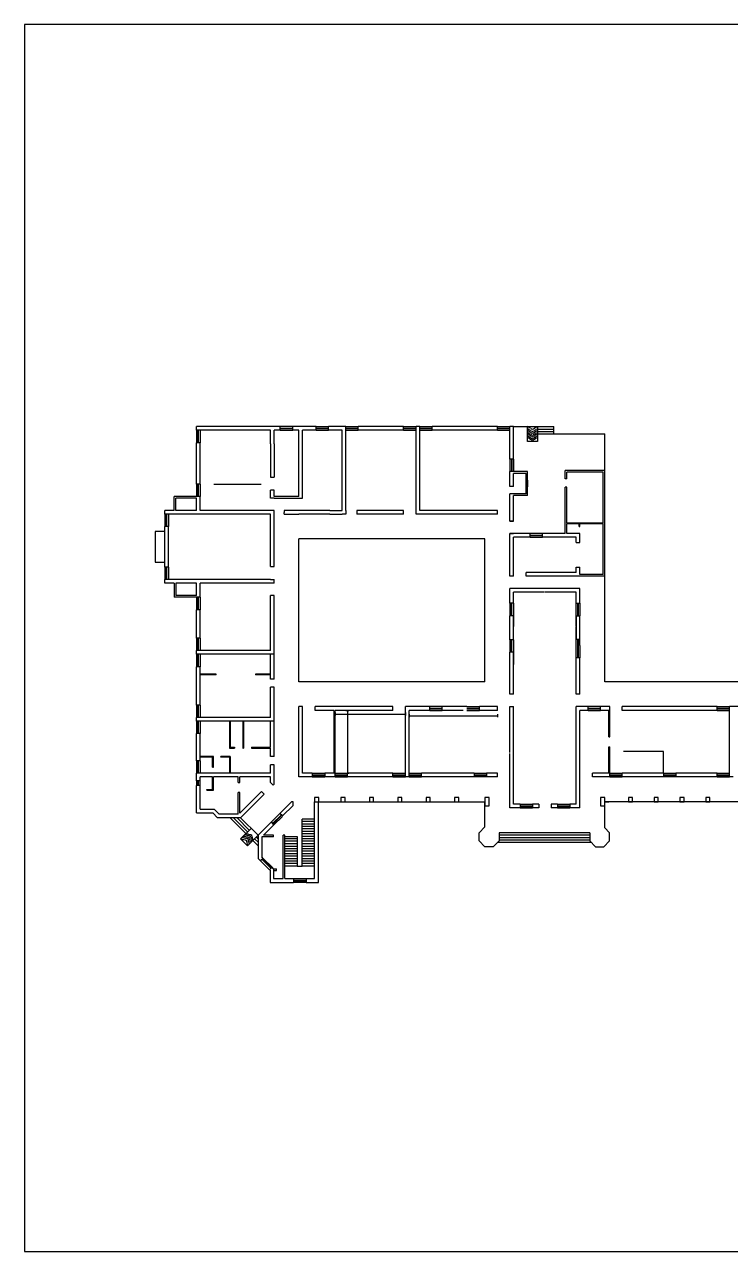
# Model space of a CAD drawing. Header units: millimetres. Extents: x 14 to 406, y 10 to 287.
# Drawn here: x 14.1 to 173.6, y 9.9 to 286.8 of the extents above; entities that cross this region are included whole.
import ezdxf

# ---------------------------------------------------------------- set-up
doc = ezdxf.new("R2010")
doc.units = ezdxf.units.MM
doc.layers.get('0').update_dxf_attribs({"linetype": 'CONTINUOUS'})

msp = doc.modelspace()

# ---------------------------------------------------------------- linework, layer by layer
at = {"color": 0}
for p, q in [((405.751, 286.822), (14.082, 286.822)), ((14.082, 286.822), (14.082, 9.878)), ((71.868, 196.06), (52.903, 196.06)), ((52.903, 195.255), (52.903, 196.06)), ((69.624, 195.255), (52.903, 195.255)), ((52.903, 195.255), (52.903, 192.419)), ((53.199, 195.255), (53.199, 192.419)), ((53.283, 195.255), (53.283, 192.419)), ((53.749, 195.255), (53.749, 192.419)), ((69.624, 192.207), (69.624, 195.255)), ((71.868, 195.255), (70.472, 195.255)), ((70.472, 192.207), (70.472, 195.255)), ((71.868, 195.255), (71.868, 196.06)), ((74.662, 196.06), (71.868, 196.06)), ((71.868, 195.721), (74.662, 195.721)), ((71.868, 195.636), (74.662, 195.636)), ((71.868, 195.255), (74.662, 195.255)), ((79.954, 196.06), (74.662, 196.06)), ((74.662, 195.255), (74.662, 196.06)), ((76.06, 195.255), (74.662, 195.255)), ((76.06, 180.312), (76.06, 195.255)), ((79.954, 195.255), (76.906, 195.255)), ((76.906, 179.93), (76.906, 195.255)), ((79.954, 195.255), (79.954, 196.06)), ((79.954, 196.06), (82.747, 196.06)), ((79.954, 195.721), (82.747, 195.721)), ((79.954, 195.636), (82.747, 195.636)), ((79.954, 195.255), (82.747, 195.255)), ((86.684, 196.06), (82.747, 196.06)), ((82.747, 195.255), (82.747, 196.06)), ((85.838, 195.255), (82.747, 195.255)), ((85.838, 177.137), (85.838, 195.255)), ((86.684, 177.137), (86.684, 196.06)), ((86.684, 196.06), (89.479, 196.06)), ((86.684, 195.721), (89.479, 195.721)), ((86.684, 195.636), (89.479, 195.636)), ((86.684, 195.255), (89.479, 195.255)), ((99.723, 196.06), (89.479, 196.06)), ((89.479, 195.255), (89.479, 196.06)), ((99.723, 195.255), (89.479, 195.255)), ((99.723, 195.255), (99.723, 196.06)), ((99.723, 196.06), (102.518, 196.06)), ((99.723, 195.721), (102.518, 195.721)), ((99.723, 195.636), (102.518, 195.636)), ((99.723, 195.255), (102.518, 195.255)), ((103.364, 196.06), (102.518, 196.06)), ((102.518, 176.29), (102.518, 196.06)), ((103.364, 177.137), (103.364, 196.06)), ((103.364, 196.06), (106.159, 196.06)), ((103.364, 195.721), (106.159, 195.721)), ((103.364, 195.636), (106.159, 195.636)), ((103.364, 195.255), (106.159, 195.255)), ((120.933, 196.06), (106.159, 196.06)), ((106.159, 195.255), (106.159, 196.06)), ((120.933, 195.255), (106.159, 195.255)), ((120.933, 195.255), (120.933, 196.06)), ((120.933, 196.06), (123.726, 196.06)), ((120.933, 195.721), (123.726, 195.721)), ((120.933, 195.636), (123.726, 195.636)), ((120.933, 195.255), (123.726, 195.255)), ((124.531, 196.06), (123.726, 196.06)), ((123.726, 188.693), (123.726, 196.06)), ((124.531, 188.693), (124.531, 196.06)), ((124.531, 196.06), (133.675, 196.06)), ((127.706, 196.06), (129.949, 196.06)), ((127.706, 192.716), (127.706, 196.06)), ((127.918, 195.975), (127.706, 196.06)), ((127.918, 195.466), (127.706, 195.594)), ((127.918, 195.043), (127.706, 195.17)), ((127.918, 194.62), (127.706, 194.747)), ((127.918, 194.281), (127.706, 194.408)), ((127.918, 193.858), (127.706, 193.944)), ((128.129, 195.805), (127.959, 195.932)), ((128.129, 195.298), (127.959, 195.425)), ((128.129, 194.917), (127.959, 195.043)), ((128.129, 194.493), (127.959, 194.62)), ((128.129, 194.112), (127.959, 194.24)), ((128.384, 195.679), (128.171, 195.805)), ((128.384, 195.17), (128.171, 195.298)), ((128.384, 194.747), (128.171, 194.874)), ((128.384, 194.324), (128.171, 194.451)), ((128.384, 193.985), (128.171, 194.112)), ((128.595, 195.509), (128.425, 195.636)), ((128.595, 195.002), (128.425, 195.129)), ((128.595, 194.62), (128.425, 194.747)), ((128.595, 194.197), (128.425, 194.324)), ((128.595, 193.815), (128.425, 193.944)), ((128.848, 195.382), (128.68, 195.509)), ((128.848, 194.874), (128.68, 195.002)), ((128.848, 194.493), (128.68, 194.578)), ((128.848, 194.028), (128.68, 194.154)), ((129.018, 195.509), (128.848, 195.382)), ((129.018, 195.002), (128.848, 194.874)), ((129.018, 194.578), (128.848, 194.493)), ((129.018, 194.154), (128.848, 194.028)), ((129.272, 195.636), (129.06, 195.509)), ((129.272, 195.129), (129.06, 195.002)), ((129.272, 194.747), (129.06, 194.62)), ((129.272, 194.324), (129.06, 194.197)), ((129.272, 193.944), (129.06, 193.815)), ((129.483, 195.805), (129.314, 195.679)), ((129.483, 195.298), (129.314, 195.17)), ((129.483, 194.874), (129.314, 194.747)), ((129.483, 194.451), (129.314, 194.324)), ((129.483, 194.112), (129.314, 193.985)), ((129.738, 195.932), (129.526, 195.805)), ((129.738, 195.425), (129.526, 195.298)), ((129.738, 195.043), (129.526, 194.917)), ((129.738, 194.62), (129.526, 194.493)), ((129.738, 194.24), (129.526, 194.112)), ((129.949, 196.06), (129.78, 195.975)), ((129.949, 195.594), (129.78, 195.466)), ((129.949, 195.17), (129.78, 195.043)), ((129.949, 194.747), (129.78, 194.62)), ((129.949, 194.408), (129.78, 194.281)), ((129.949, 193.944), (129.78, 193.858)), ((129.949, 196.06), (129.949, 192.716)), ((129.949, 195.509), (133.675, 195.509)), ((129.949, 194.959), (133.675, 194.959)), ((129.949, 194.408), (133.675, 194.408)), ((133.675, 194.408), (133.675, 196.06)), ((133.675, 194.408), (145.147, 194.408)), ((145.147, 138.444), (145.147, 194.408)), ((53.749, 192.419), (52.903, 192.419)), ((52.903, 183.105), (52.903, 192.419)), ((53.749, 183.105), (53.749, 192.419)), ((69.624, 192.207), (69.624, 184.629)), ((70.472, 192.207), (70.472, 184.629)), ((127.918, 193.478), (127.706, 193.605)), ((129.949, 192.716), (127.706, 192.716)), ((128.129, 193.689), (127.959, 193.815)), ((128.129, 193.35), (127.959, 193.478)), ((128.384, 193.562), (128.171, 193.689)), ((128.384, 193.182), (128.171, 193.308)), ((128.595, 193.392), (128.425, 193.519)), ((128.595, 193.053), (128.425, 193.182)), ((128.848, 193.689), (128.68, 193.815)), ((128.848, 193.266), (128.68, 193.392)), ((128.848, 192.927), (128.68, 193.012)), ((129.018, 193.815), (128.848, 193.689)), ((129.018, 193.392), (128.848, 193.266)), ((129.018, 193.012), (128.848, 192.927)), ((129.272, 193.519), (129.06, 193.392)), ((129.272, 193.182), (129.06, 193.053)), ((129.483, 193.689), (129.314, 193.562)), ((129.483, 193.308), (129.314, 193.182)), ((129.738, 193.815), (129.526, 193.689)), ((129.738, 193.478), (129.526, 193.35)), ((129.949, 193.605), (129.78, 193.478)), ((124.531, 188.693), (123.726, 188.693)), ((123.726, 188.693), (123.726, 185.9)), ((124.108, 188.693), (124.108, 185.9)), ((124.192, 188.693), (124.192, 185.9)), ((124.531, 188.693), (124.531, 185.9)), ((127.706, 185.9), (123.726, 185.9)), ((123.726, 182.555), (123.726, 185.9)), ((127.706, 183.953), (127.706, 185.9)), ((145.147, 186.196), (136.215, 186.196)), ((136.215, 184.29), (136.215, 186.196)), ((144.766, 185.815), (136.595, 185.815)), ((136.595, 184.29), (136.595, 185.815)), ((144.766, 174.342), (144.766, 185.815)), ((53.749, 183.105), (52.903, 183.105)), ((52.903, 183.105), (52.903, 180.312)), ((53.199, 183.105), (53.199, 180.312)), ((53.283, 183.105), (53.283, 180.312)), ((53.749, 183.105), (53.749, 180.312)), ((56.84, 183.064), (67.507, 183.064)), ((69.624, 184.629), (70.472, 184.629)), ((127.367, 185.518), (124.531, 185.518)), ((124.531, 182.555), (124.531, 185.518)), ((127.367, 183.953), (127.367, 185.518)), ((127.367, 182.47), (127.367, 183.953)), ((127.367, 183.953), (127.706, 183.953)), ((127.493, 182.47), (127.493, 183.953)), ((127.579, 182.47), (127.579, 183.953)), ((127.706, 183.953), (127.706, 182.47)), ((136.595, 184.29), (136.215, 184.29)), ((47.865, 177.137), (47.865, 180.312)), ((53.749, 180.312), (47.865, 180.312)), ((53.749, 177.137), (53.749, 180.312)), ((69.624, 179.93), (69.624, 181.708)), ((70.472, 181.708), (69.624, 181.708)), ((70.472, 180.312), (70.472, 181.708)), ((76.06, 180.312), (70.472, 180.312)), ((124.531, 182.555), (123.726, 182.555)), ((127.367, 180.862), (123.726, 180.862)), ((123.726, 174.724), (123.726, 180.862)), ((127.706, 180.482), (124.531, 180.482)), ((124.531, 174.724), (124.531, 180.482)), ((127.367, 180.862), (127.367, 182.47)), ((127.367, 182.47), (127.706, 182.47)), ((127.706, 180.482), (127.706, 182.47)), ((136.215, 171.929), (136.215, 182.429)), ((136.595, 182.429), (136.215, 182.429)), ((136.595, 174.342), (136.595, 182.429)), ((48.247, 177.137), (48.247, 179.93)), ((52.903, 179.93), (48.247, 179.93)), ((52.903, 177.137), (52.903, 179.93)), ((70.472, 179.93), (69.624, 179.93)), ((70.472, 179.93), (76.06, 179.93)), ((76.06, 179.93), (76.906, 179.93)), ((45.748, 176.29), (45.748, 177.137)), ((47.865, 177.137), (45.748, 177.137)), ((69.624, 176.29), (45.748, 176.29)), ((45.748, 176.29), (45.748, 173.496)), ((46.002, 176.29), (46.002, 173.496)), ((46.13, 176.29), (46.13, 173.496)), ((46.594, 176.29), (46.594, 173.496)), ((52.903, 177.137), (48.247, 177.137)), ((70.472, 177.137), (53.749, 177.137)), ((69.624, 164.521), (69.624, 176.29)), ((70.472, 164.521), (70.472, 177.137)), ((76.06, 177.137), (72.715, 177.137)), ((72.715, 177.137), (72.715, 176.671)), ((72.715, 176.29), (72.715, 176.671)), ((72.715, 176.29), (76.06, 176.29)), ((77.032, 177.137), (76.06, 177.137)), ((83.043, 176.29), (76.06, 176.29)), ((83.043, 177.137), (76.906, 177.137)), ((83.043, 177.137), (85.838, 177.137)), ((83.043, 176.29), (85.838, 176.29)), ((86.684, 176.29), (85.838, 176.29)), ((86.684, 177.137), (86.684, 176.29)), ((99.723, 177.137), (89.183, 177.137)), ((89.183, 177.137), (89.183, 176.29)), ((99.723, 176.29), (89.183, 176.29)), ((99.723, 176.29), (99.723, 177.137)), ((120.933, 176.29), (102.518, 176.29)), ((120.933, 177.137), (103.364, 177.137)), ((120.933, 176.29), (120.933, 177.137)), ((124.531, 174.724), (123.726, 174.724)), ((123.726, 174.724), (124.531, 174.724)), ((45.748, 172.395), (43.589, 172.395)), ((43.589, 172.395), (43.589, 165.495)), ((45.748, 164.352), (45.748, 173.496)), ((46.594, 173.496), (45.748, 173.496)), ((46.594, 164.352), (46.594, 173.496)), ((128.298, 171.929), (123.726, 171.929)), ((123.726, 162.32), (123.726, 171.929)), ((123.726, 171.929), (124.531, 171.929)), ((128.298, 171.083), (128.298, 171.929)), ((131.093, 171.929), (128.298, 171.929)), ((136.215, 171.929), (131.093, 171.929)), ((131.093, 171.083), (131.093, 171.929)), ((136.595, 174.342), (144.766, 174.342)), ((136.595, 171.929), (136.595, 174.173)), ((136.595, 174.173), (144.766, 174.173)), ((139.56, 171.929), (136.595, 171.929)), ((139.39, 173.539), (139.39, 174.173)), ((139.39, 173.539), (139.56, 173.539)), ((139.56, 173.539), (139.56, 174.173)), ((139.56, 169.898), (139.56, 171.929)), ((144.766, 162.701), (144.766, 174.173)), ((118.097, 170.702), (76.06, 170.702)), ((76.06, 138.444), (76.06, 170.702)), ((118.097, 138.444), (118.097, 170.702)), ((128.298, 171.083), (124.531, 171.083)), ((124.531, 162.32), (124.531, 171.083)), ((128.298, 171.59), (131.093, 171.59)), ((128.298, 171.464), (131.093, 171.464)), ((128.298, 171.083), (131.093, 171.083)), ((138.712, 171.083), (131.093, 171.083)), ((138.712, 169.898), (138.712, 171.083)), ((138.712, 169.898), (139.56, 169.898)), ((43.589, 165.495), (45.748, 165.495)), ((46.594, 164.352), (45.748, 164.352)), ((45.748, 164.352), (45.748, 161.558)), ((46.002, 164.352), (46.002, 161.558)), ((46.13, 164.352), (46.13, 161.558)), ((46.594, 164.352), (46.594, 161.558)), ((69.624, 164.521), (70.472, 164.521)), ((138.712, 163.167), (138.712, 164.352)), ((138.712, 164.352), (139.56, 164.352)), ((139.56, 162.701), (139.56, 164.352)), ((69.624, 161.558), (45.748, 161.558)), ((45.748, 160.711), (45.748, 161.558)), ((47.865, 160.711), (45.748, 160.711)), ((47.865, 160.711), (47.865, 157.536)), ((52.903, 160.711), (48.247, 160.711)), ((48.247, 160.711), (48.247, 157.918)), ((52.903, 157.918), (52.903, 160.711)), ((69.624, 161.558), (53.749, 161.558)), ((70.472, 160.711), (53.749, 160.711)), ((53.749, 157.536), (53.749, 160.711)), ((69.624, 161.558), (70.472, 161.558)), ((70.472, 160.711), (70.472, 161.558)), ((124.531, 162.32), (123.726, 162.32)), ((138.712, 163.167), (127.367, 163.167)), ((127.367, 162.32), (127.367, 163.167)), ((139.56, 162.32), (127.367, 162.32)), ((144.766, 162.701), (139.56, 162.701)), ((144.766, 162.32), (139.56, 162.32)), ((145.147, 162.32), (144.766, 162.32)), ((52.903, 157.918), (48.247, 157.918)), ((70.472, 157.918), (69.624, 157.918)), ((69.624, 145.514), (69.624, 157.918)), ((70.472, 139.078), (70.472, 157.918)), ((139.56, 159.526), (123.726, 159.526)), ((123.726, 156.224), (123.726, 159.526)), ((131.559, 158.68), (124.531, 158.68)), ((124.531, 156.224), (124.531, 158.68)), ((138.712, 158.68), (131.727, 158.68)), ((138.712, 156.224), (138.712, 158.68)), ((139.56, 156.224), (139.56, 159.526)), ((53.749, 157.536), (47.865, 157.536)), ((52.903, 157.536), (52.903, 154.743)), ((53.199, 157.536), (53.199, 154.743)), ((53.283, 157.536), (53.283, 154.743)), ((53.749, 157.536), (53.749, 154.743)), ((124.531, 156.224), (123.726, 156.224)), ((123.726, 156.224), (123.726, 153.388)), ((123.981, 156.224), (123.981, 153.388)), ((124.108, 156.224), (124.108, 153.388)), ((124.531, 156.224), (124.531, 153.388)), ((138.712, 153.388), (138.712, 156.224)), ((138.712, 156.224), (139.56, 156.224)), ((139.051, 153.388), (139.051, 156.224)), ((139.221, 153.388), (139.221, 156.224)), ((139.56, 156.224), (139.56, 153.388)), ((52.903, 148.307), (52.903, 154.743)), ((53.749, 154.743), (52.903, 154.743)), ((53.749, 148.307), (53.749, 154.743)), ((123.726, 147.969), (123.726, 153.388)), ((124.531, 153.388), (123.726, 153.388)), ((124.531, 147.969), (124.531, 153.388)), ((124.531, 153.388), (124.531, 150.932)), ((138.712, 150.932), (138.712, 153.388)), ((138.712, 153.388), (138.712, 148.054)), ((138.712, 153.388), (139.56, 153.388)), ((139.56, 149.535), (139.56, 153.388)), ((138.712, 146.826), (138.712, 150.763)), ((53.749, 148.307), (52.903, 148.307)), ((52.903, 148.307), (52.903, 145.514)), ((53.199, 148.307), (53.199, 145.514)), ((53.283, 148.307), (53.283, 145.514)), ((53.749, 148.307), (53.749, 145.514)), ((124.531, 147.969), (123.726, 147.969)), ((123.726, 147.969), (123.726, 145.132)), ((123.981, 147.969), (123.981, 145.132)), ((124.108, 147.969), (124.108, 145.132)), ((124.531, 147.969), (124.531, 145.132)), ((138.712, 148.054), (139.56, 148.054)), ((138.712, 143.863), (138.712, 148.054)), ((139.051, 143.863), (139.051, 148.054)), ((139.221, 143.863), (139.221, 148.054)), ((139.56, 148.054), (139.56, 149.535)), ((139.56, 146.656), (139.56, 148.054)), ((69.624, 145.514), (52.903, 145.514)), ((52.903, 144.666), (52.903, 145.514)), ((70.472, 144.666), (52.903, 144.666)), ((52.903, 144.666), (52.903, 141.873)), ((53.199, 144.666), (53.199, 141.873)), ((53.283, 144.666), (53.283, 141.873)), ((53.749, 144.666), (53.749, 141.873)), ((69.624, 139.078), (69.624, 144.666)), ((123.726, 135.65), (123.726, 145.132)), ((124.531, 145.132), (123.726, 145.132)), ((124.531, 135.65), (124.531, 145.132)), ((124.531, 145.132), (124.531, 142.339)), ((139.56, 146.656), (139.56, 143.863)), ((53.749, 141.873), (52.903, 141.873)), ((52.903, 133.194), (52.903, 141.873)), ((53.749, 133.194), (53.749, 141.873)), ((139.56, 143.863), (138.712, 143.863)), ((138.712, 135.65), (138.712, 143.863)), ((139.56, 135.65), (139.56, 143.863)), ((57.347, 140.222), (53.749, 140.222)), ((57.347, 140.053), (53.749, 140.053)), ((57.347, 140.053), (57.347, 140.222)), ((69.624, 140.222), (66.238, 140.222)), ((66.238, 140.222), (66.238, 140.053)), ((69.624, 140.053), (66.238, 140.053)), ((70.472, 139.078), (69.624, 139.078)), ((70.472, 137.217), (69.624, 137.217)), ((69.624, 130.401), (69.624, 137.217)), ((70.472, 121.595), (70.472, 137.217)), ((118.097, 138.444), (76.06, 138.444)), ((118.097, 138.444), (76.06, 138.444)), ((178.929, 138.444), (145.147, 138.444)), ((53.749, 133.194), (52.903, 133.194)), ((52.903, 133.194), (52.903, 130.401)), ((53.199, 133.194), (53.199, 130.401)), ((53.283, 133.194), (53.283, 130.401)), ((53.749, 133.194), (53.749, 130.401)), ((124.531, 135.65), (123.726, 135.65)), ((139.56, 135.65), (138.712, 135.65)), ((69.624, 130.401), (52.903, 130.401)), ((52.903, 129.596), (52.903, 130.401)), ((76.906, 132.857), (76.06, 132.857)), ((76.06, 116.982), (76.06, 132.857)), ((76.906, 117.828), (76.906, 132.857)), ((97.31, 132.857), (79.7, 132.857)), ((79.7, 132.009), (79.7, 132.857)), ((84.06, 132.009), (79.7, 132.009)), ((84.06, 117.828), (84.06, 132.009)), ((84.357, 131.247), (84.145, 131.036)), ((97.31, 132.009), (84.271, 132.009)), ((84.271, 116.982), (84.271, 132.009)), ((84.271, 131.502), (84.271, 130.867)), ((84.271, 131.163), (100.105, 131.163)), ((86.684, 132.009), (87.32, 132.009)), ((87.15, 131.925), (86.981, 132.094)), ((87.066, 132.009), (87.066, 117.828)), ((97.31, 132.009), (97.31, 132.857)), ((100.02, 131.036), (100.189, 131.247)), ((105.65, 132.857), (100.105, 132.857)), ((100.105, 116.982), (100.105, 132.857)), ((100.105, 131.502), (100.105, 130.867)), ((101.035, 130.867), (100.867, 130.654)), ((105.65, 132.009), (100.951, 132.009)), ((100.951, 116.982), (100.951, 132.009)), ((100.951, 131.12), (100.951, 130.485)), ((100.951, 130.781), (120.933, 130.781)), ((105.65, 132.009), (105.65, 132.857)), ((108.443, 132.857), (105.65, 132.857)), ((105.65, 132.518), (108.443, 132.518)), ((105.65, 132.391), (108.443, 132.391)), ((105.65, 132.009), (108.443, 132.009)), ((113.99, 132.857), (108.443, 132.857)), ((108.443, 132.009), (108.443, 132.857)), ((113.185, 132.009), (108.443, 132.009)), ((113.99, 132.857), (116.826, 132.857)), ((113.99, 132.518), (116.826, 132.518)), ((113.99, 132.391), (116.826, 132.391)), ((113.99, 132.009), (116.826, 132.009)), ((120.933, 132.857), (116.826, 132.857)), ((116.826, 132.009), (116.826, 132.857)), ((120.933, 132.009), (116.826, 132.009)), ((120.806, 130.654), (121.017, 130.867)), ((120.933, 132.009), (120.933, 132.857)), ((120.933, 131.12), (120.933, 130.485)), ((123.726, 122.484), (123.726, 132.857)), ((123.726, 132.857), (124.531, 132.857)), ((124.531, 110.842), (124.531, 132.857)), ((141.421, 132.857), (138.712, 132.857)), ((138.712, 110.842), (138.712, 132.857)), ((141.421, 132.009), (139.56, 132.009)), ((139.56, 109.996), (139.56, 132.009)), ((141.421, 132.009), (141.421, 132.857)), ((144.216, 132.857), (141.421, 132.857)), ((141.421, 132.518), (144.216, 132.518)), ((141.421, 132.391), (144.216, 132.391)), ((141.421, 132.009), (144.216, 132.009)), ((146.29, 132.857), (144.216, 132.857)), ((144.216, 132.009), (144.216, 132.857)), ((146.078, 132.009), (144.216, 132.009)), ((146.078, 126.041), (146.078, 132.009)), ((146.29, 126.041), (146.29, 132.857)), ((170.547, 132.857), (149.085, 132.857)), ((149.085, 132.009), (149.085, 132.857)), ((170.547, 132.009), (149.085, 132.009)), ((170.547, 132.009), (170.547, 132.857)), ((170.547, 132.857), (173.341, 132.857)), ((170.547, 132.518), (173.341, 132.518)), ((170.547, 132.391), (173.341, 132.391)), ((170.547, 132.009), (173.341, 132.009)), ((182.823, 132.857), (173.341, 132.857)), ((173.341, 116.982), (173.341, 132.857)), ((70.472, 129.596), (52.903, 129.596)), ((52.903, 129.596), (52.903, 126.76)), ((53.199, 129.596), (53.199, 126.76)), ((53.283, 129.596), (53.283, 126.76)), ((53.749, 129.596), (53.749, 126.76)), ((60.352, 129.596), (60.352, 123.5)), ((60.565, 129.596), (60.565, 123.712)), ((63.36, 129.596), (63.36, 123.712)), ((63.528, 129.596), (63.528, 123.712)), ((69.624, 123.712), (69.624, 129.596)), ((53.749, 126.76), (52.903, 126.76)), ((52.903, 120.622), (52.903, 126.76)), ((53.749, 120.622), (53.749, 126.76)), ((146.078, 126.041), (146.29, 126.041)), ((60.352, 123.5), (61.496, 123.5)), ((60.565, 123.712), (61.496, 123.712)), ((61.496, 123.712), (61.496, 123.5)), ((63.36, 123.712), (63.36, 123.5)), ((63.36, 123.5), (63.528, 123.5)), ((63.528, 123.712), (63.528, 123.5)), ((65.391, 123.712), (69.624, 123.712)), ((65.391, 123.712), (65.391, 123.5)), ((65.391, 123.5), (69.624, 123.5)), ((69.624, 121.595), (69.624, 123.5)), ((123.726, 109.996), (123.726, 122.315)), ((146.078, 117.828), (146.078, 123.797)), ((146.078, 123.797), (146.29, 123.797)), ((146.29, 116.982), (146.29, 123.797)), ((158.397, 122.696), (149.422, 122.696)), ((158.397, 117.828), (158.397, 122.696)), ((53.749, 120.622), (52.903, 120.622)), ((52.903, 120.622), (52.903, 117.828)), ((53.199, 120.622), (53.199, 117.828)), ((53.283, 120.622), (53.283, 117.828)), ((56.755, 121.638), (53.749, 121.638)), ((56.544, 121.468), (53.749, 121.468)), ((53.749, 120.622), (53.749, 117.828)), ((56.544, 119.225), (56.544, 121.468)), ((56.544, 119.225), (56.755, 119.225)), ((56.755, 119.225), (56.755, 121.638)), ((56.755, 119.225), (56.755, 119.521)), ((60.565, 121.638), (58.406, 121.638)), ((58.406, 121.468), (58.406, 121.638)), ((60.352, 121.468), (58.406, 121.468)), ((60.352, 121.468), (60.352, 117.828)), ((60.565, 121.638), (60.565, 117.828)), ((70.472, 121.595), (69.624, 121.595)), ((70.472, 119.732), (69.624, 119.732)), ((69.624, 117.828), (69.624, 119.732)), ((70.472, 115.331), (70.472, 119.732)), ((69.624, 117.828), (52.903, 117.828)), ((52.903, 116.134), (52.903, 117.828)), ((56.544, 116.982), (53.749, 116.982)), ((53.749, 116.134), (53.749, 116.982)), ((56.544, 114.187), (56.544, 116.982)), ((62.343, 116.982), (56.755, 116.982)), ((56.755, 114.017), (56.755, 116.982)), ((62.343, 115.711), (62.343, 116.982)), ((69.624, 116.982), (62.724, 116.982)), ((62.724, 115.711), (62.724, 116.982)), ((69.624, 115.711), (69.624, 116.982)), ((79.065, 116.982), (76.06, 116.982)), ((79.065, 117.828), (76.906, 117.828)), ((79.065, 117.828), (79.065, 116.982)), ((79.065, 117.828), (81.901, 117.828)), ((79.065, 117.447), (81.901, 117.447)), ((79.065, 117.319), (81.901, 117.319)), ((79.065, 116.982), (81.901, 116.982)), ((84.06, 117.828), (81.901, 117.828)), ((81.901, 117.828), (81.901, 116.982)), ((84.271, 116.982), (81.901, 116.982)), ((84.271, 117.828), (87.066, 117.828)), ((84.271, 117.447), (87.066, 117.447)), ((84.271, 117.319), (87.066, 117.319)), ((84.271, 116.982), (87.066, 116.982)), ((86.684, 117.828), (87.32, 117.828)), ((86.981, 117.912), (87.15, 117.744)), ((97.31, 117.828), (87.066, 117.828)), ((87.066, 116.982), (87.066, 117.828)), ((97.31, 116.982), (87.066, 116.982)), ((97.31, 116.982), (97.31, 117.828)), ((97.31, 117.828), (100.105, 117.828)), ((97.31, 117.447), (100.105, 117.447)), ((97.31, 117.319), (100.105, 117.319)), ((97.31, 116.982), (100.105, 116.982)), ((100.951, 116.982), (100.105, 116.982)), ((100.951, 117.828), (103.744, 117.828)), ((100.951, 117.447), (103.744, 117.447)), ((100.951, 117.319), (103.744, 117.319)), ((100.951, 116.982), (103.744, 116.982)), ((115.641, 117.828), (103.744, 117.828)), ((103.744, 116.982), (103.744, 117.828)), ((115.641, 116.982), (103.744, 116.982)), ((115.641, 117.828), (115.641, 116.982)), ((115.641, 117.828), (118.434, 117.828)), ((115.641, 117.447), (118.434, 117.447)), ((115.641, 117.319), (118.434, 117.319)), ((118.434, 116.982), (115.641, 116.982)), ((120.933, 117.828), (118.434, 117.828)), ((118.434, 117.828), (118.434, 116.982)), ((120.933, 116.982), (118.434, 116.982)), ((120.933, 116.982), (120.933, 117.828)), ((146.078, 117.828), (142.353, 117.828)), ((142.353, 116.982), (142.353, 117.828)), ((146.29, 116.982), (142.353, 116.982)), ((146.29, 117.828), (149.085, 117.828)), ((146.29, 117.447), (149.085, 117.447)), ((146.29, 117.319), (149.085, 117.319)), ((146.29, 116.982), (149.085, 116.982)), ((158.397, 117.828), (149.085, 117.828)), ((149.085, 116.982), (149.085, 117.828)), ((158.397, 116.982), (149.085, 116.982)), ((158.397, 117.828), (158.397, 116.982)), ((158.397, 117.828), (161.192, 117.828)), ((158.397, 117.447), (161.192, 117.447)), ((158.397, 117.319), (161.192, 117.319)), ((161.192, 116.982), (158.397, 116.982)), ((170.547, 117.828), (161.192, 117.828)), ((161.192, 117.828), (161.192, 116.982)), ((170.547, 116.982), (161.192, 116.982)), ((170.547, 116.982), (170.547, 117.828)), ((170.547, 116.982), (170.547, 117.828)), ((170.547, 117.828), (173.341, 117.828)), ((170.547, 117.447), (173.341, 117.447)), ((170.547, 117.319), (173.341, 117.319)), ((170.547, 116.982), (173.341, 116.982)), ((174.146, 116.982), (173.341, 116.982)), ((53.749, 116.134), (52.903, 116.134)), ((52.903, 116.134), (52.903, 115.033)), ((52.903, 108.853), (52.903, 115.033)), ((53.749, 115.033), (52.903, 115.033)), ((53.283, 115.033), (53.283, 116.134)), ((53.41, 115.033), (53.41, 116.134)), ((53.749, 115.033), (53.749, 116.134)), ((53.749, 109.7), (53.749, 115.033)), ((55.273, 114.017), (55.273, 114.187)), ((55.273, 114.187), (56.544, 114.187)), ((55.273, 114.017), (56.755, 114.017)), ((62.343, 115.711), (62.724, 115.711)), ((67.634, 113.721), (62.724, 108.811)), ((68.227, 113.129), (67.634, 113.721)), ((70.216, 115.118), (69.624, 115.711)), ((70.472, 115.331), (70.216, 115.118)), ((62.343, 108.599), (62.343, 113.468)), ((62.724, 113.468), (62.343, 113.468)), ((62.724, 108.811), (62.724, 113.468)), ((68.227, 113.129), (62.894, 107.753)), ((74.409, 111.394), (71.783, 108.768)), ((74.746, 111.394), (74.409, 111.394)), ((74.746, 110.546), (74.746, 111.394)), ((80.546, 112.324), (79.615, 112.324)), ((79.615, 112.324), (79.615, 111.394)), ((79.615, 94.036), (79.615, 111.394)), ((79.615, 111.394), (118.097, 111.394)), ((79.615, 111.394), (80.546, 111.394)), ((80.461, 93.19), (80.461, 111.394)), ((80.546, 111.394), (80.546, 112.324)), ((86.514, 112.324), (85.542, 112.324)), ((85.542, 112.324), (85.542, 111.394)), ((85.542, 111.394), (86.514, 111.394)), ((86.514, 111.394), (86.514, 112.324)), ((92.907, 112.324), (91.976, 112.324)), ((91.976, 112.324), (91.976, 111.394)), ((91.976, 111.394), (92.907, 111.394)), ((92.907, 111.394), (92.907, 112.324)), ((99.343, 112.324), (98.411, 112.324)), ((98.411, 112.324), (98.411, 111.394)), ((98.411, 111.394), (99.343, 111.394)), ((99.343, 111.394), (99.343, 112.324)), ((105.734, 112.324), (104.803, 112.324)), ((104.803, 112.324), (104.803, 111.394)), ((104.803, 111.394), (105.734, 111.394)), ((105.734, 111.394), (105.734, 112.324)), ((112.17, 112.324), (111.238, 112.324)), ((111.238, 112.324), (111.238, 111.394)), ((111.238, 111.394), (112.17, 111.394)), ((112.17, 111.394), (112.17, 112.324)), ((117.165, 111.394), (118.097, 111.394)), ((119.027, 112.324), (118.097, 112.324)), ((118.097, 112.324), (118.097, 110.462)), ((118.097, 105.72), (118.097, 111.394)), ((119.027, 110.462), (119.027, 112.324)), ((126.012, 110.842), (124.531, 110.842)), ((126.012, 110.842), (126.012, 109.996)), ((126.012, 110.842), (128.807, 110.842)), ((130.245, 110.842), (128.807, 110.842)), ((128.807, 110.842), (128.807, 109.996)), ((130.245, 110.842), (130.245, 109.996)), ((134.479, 110.842), (133.04, 110.842)), ((133.04, 110.842), (133.04, 109.996)), ((134.479, 110.842), (134.479, 109.996)), ((134.479, 110.842), (137.273, 110.842)), ((138.712, 110.842), (137.273, 110.842)), ((137.273, 110.842), (137.273, 109.996)), ((145.147, 112.324), (144.216, 112.324)), ((144.216, 112.324), (144.216, 110.462)), ((145.147, 110.462), (145.147, 112.324)), ((180.03, 111.394), (145.147, 111.394)), ((145.147, 105.508), (145.147, 111.394)), ((145.147, 111.394), (146.078, 111.394)), ((151.455, 112.324), (150.523, 112.324)), ((150.523, 112.324), (150.523, 111.394)), ((150.523, 111.394), (151.455, 111.394)), ((151.455, 111.394), (151.455, 112.324)), ((157.255, 112.324), (156.323, 112.324)), ((156.323, 112.324), (156.323, 111.394)), ((156.323, 111.394), (157.255, 111.394)), ((157.255, 111.394), (157.255, 112.324)), ((163.054, 112.324), (162.122, 112.324)), ((162.122, 112.324), (162.122, 111.394)), ((162.122, 111.394), (163.054, 111.394)), ((163.054, 111.394), (163.054, 112.324)), ((168.897, 112.324), (167.965, 112.324)), ((167.965, 112.324), (167.965, 111.394)), ((167.965, 111.394), (168.897, 111.394)), ((168.897, 111.394), (168.897, 112.324)), ((52.903, 108.853), (56.585, 108.853)), ((53.749, 109.7), (56.924, 109.7)), ((57.686, 107.753), (56.585, 108.853)), ((58.025, 108.599), (56.924, 109.7)), ((62.343, 108.599), (58.025, 108.599)), ((69.836, 106.821), (71.783, 108.768)), ((72.122, 108.472), (70.133, 106.482)), ((72.207, 108.387), (70.216, 106.398)), ((72.333, 108.09), (70.429, 106.186)), ((72.376, 108.176), (71.783, 108.768)), ((74.746, 110.546), (72.376, 108.176)), ((118.097, 110.462), (119.027, 110.462)), ((126.012, 109.996), (123.726, 109.996)), ((126.012, 110.462), (128.807, 110.462)), ((126.012, 110.335), (128.807, 110.335)), ((126.012, 109.996), (128.807, 109.996)), ((130.245, 109.996), (128.807, 109.996)), ((134.479, 109.996), (133.04, 109.996)), ((134.479, 110.462), (137.273, 110.462)), ((134.479, 110.335), (137.273, 110.335)), ((134.479, 109.996), (137.273, 109.996)), ((139.56, 109.996), (137.273, 109.996)), ((144.216, 110.462), (145.147, 110.462)), ((62.894, 107.753), (57.686, 107.753)), ((64.079, 104.196), (60.522, 107.753)), ((64.459, 104.619), (61.284, 107.753)), ((64.841, 105.001), (62.089, 107.753)), ((66.831, 103.816), (62.894, 107.753)), ((65.264, 105.381), (62.894, 103.011)), ((69.836, 106.821), (66.831, 103.816)), ((70.429, 106.186), (68.059, 103.857)), ((70.429, 106.186), (69.836, 106.821)), ((79.615, 107.457), (76.822, 107.457)), ((76.822, 96.83), (76.822, 107.457)), ((79.615, 106.905), (76.822, 106.905)), ((79.615, 106.355), (76.822, 106.355)), ((79.615, 105.806), (76.822, 105.806)), ((79.615, 105.254), (76.822, 105.254)), ((116.783, 104.408), (118.097, 105.72)), ((146.247, 104.408), (145.147, 105.508)), ((64.459, 101.444), (62.894, 103.011)), ((62.894, 103.011), (63.063, 102.968)), ((63.147, 102.968), (63.36, 102.927)), ((63.231, 103.391), (63.444, 103.307)), ((63.401, 102.884), (63.613, 102.842)), ((63.486, 103.307), (63.697, 103.265)), ((63.528, 103.646), (63.74, 103.604)), ((63.697, 102.842), (63.909, 102.799)), ((63.783, 103.604), (63.993, 103.561)), ((63.783, 103.265), (63.993, 103.18)), ((63.825, 103.985), (64.036, 103.9)), ((63.952, 102.757), (64.163, 102.715)), ((64.036, 103.519), (64.248, 103.477)), ((64.036, 103.18), (64.248, 103.138)), ((64.079, 104.196), (64.29, 104.153)), ((64.079, 103.9), (64.29, 103.857)), ((64.163, 102.715), (64.206, 102.503)), ((64.29, 103.138), (64.502, 103.095)), ((64.332, 104.153), (64.545, 104.112)), ((64.332, 103.857), (64.586, 103.773)), ((64.332, 103.477), (64.545, 103.434)), ((66.831, 103.816), (64.459, 101.444)), ((64.502, 103.095), (64.545, 102.884)), ((64.586, 104.112), (64.841, 104.027)), ((64.586, 103.391), (64.798, 103.35)), ((64.586, 102.799), (64.629, 102.588)), ((64.629, 103.773), (64.841, 103.73)), ((64.629, 102.545), (64.671, 102.333)), ((64.798, 103.35), (64.841, 103.138)), ((64.841, 103.095), (64.925, 102.884)), ((64.884, 104.027), (65.095, 103.985)), ((64.884, 103.73), (65.095, 103.646)), ((64.925, 102.842), (64.968, 102.631)), ((64.968, 102.545), (65.052, 102.333)), ((65.095, 103.646), (65.137, 103.477)), ((65.137, 103.985), (65.348, 103.9)), ((65.18, 103.391), (65.221, 103.18)), ((65.221, 103.138), (65.264, 102.927)), ((65.307, 102.842), (65.348, 102.631)), ((65.348, 103.9), (65.391, 103.73)), ((65.348, 102.588), (65.391, 102.376)), ((65.433, 103.646), (65.476, 103.434)), ((65.476, 103.391), (65.517, 103.18)), ((65.56, 103.095), (65.603, 102.884)), ((65.603, 102.842), (65.644, 102.631)), ((66.831, 101.444), (65.644, 102.631)), ((66.831, 102.249), (66.026, 103.011)), ((66.831, 103.011), (66.449, 103.434)), ((66.831, 103.816), (66.831, 98.608)), ((70.302, 103.477), (67.677, 103.477)), ((67.677, 103.477), (67.677, 98.99)), ((70.302, 103.857), (68.059, 103.857)), ((70.302, 103.477), (70.302, 103.857)), ((72.503, 94.036), (72.503, 103.857)), ((72.885, 103.857), (72.503, 103.857)), ((72.885, 94.036), (72.885, 103.857)), ((72.885, 103.561), (75.678, 103.561)), ((75.678, 103.011), (72.885, 103.011)), ((75.678, 103.561), (75.678, 96.83)), ((79.615, 104.662), (76.822, 104.662)), ((79.615, 104.112), (76.822, 104.112)), ((79.615, 103.561), (76.822, 103.561)), ((79.615, 103.011), (76.822, 103.011)), ((116.783, 102.545), (116.783, 104.408)), ((118.097, 101.233), (116.783, 102.545)), ((121.313, 102.545), (119.958, 101.233)), ((141.76, 104.408), (121.313, 104.408)), ((121.313, 104.408), (121.313, 102.545)), ((141.76, 103.857), (121.313, 103.857)), ((141.76, 103.265), (121.313, 103.265)), ((141.76, 102.715), (121.313, 102.715)), ((141.76, 104.408), (141.76, 102.545)), ((141.76, 102.545), (143.072, 101.233)), ((144.935, 101.233), (146.247, 102.545)), ((146.247, 102.545), (146.247, 104.408)), ((64.206, 102.461), (64.29, 102.249)), ((64.29, 102.206), (64.332, 101.953)), ((64.332, 101.91), (64.418, 101.699)), ((64.418, 101.656), (64.459, 101.444)), ((64.714, 102.249), (64.755, 102.037)), ((64.755, 101.995), (64.798, 101.783)), ((65.052, 102.292), (65.095, 102.079)), ((75.678, 102.461), (72.885, 102.461)), ((75.678, 101.869), (72.885, 101.869)), ((75.678, 101.317), (72.885, 101.317)), ((75.678, 100.768), (72.885, 100.768)), ((75.678, 100.216), (72.885, 100.216)), ((79.615, 102.461), (76.822, 102.461)), ((79.615, 101.869), (76.822, 101.869)), ((79.615, 101.317), (76.822, 101.317)), ((79.615, 100.768), (76.822, 100.768)), ((79.615, 100.216), (76.822, 100.216)), ((119.958, 101.233), (118.097, 101.233)), ((142.142, 102.165), (120.933, 102.165)), ((143.072, 101.233), (144.935, 101.233)), ((67.423, 98.016), (66.831, 98.608)), ((68.016, 98.608), (67.423, 98.016)), ((67.423, 98.016), (69.413, 96.026)), ((68.016, 98.608), (67.677, 98.99)), ((67.761, 98.355), (69.751, 96.365)), ((67.846, 98.439), (69.836, 96.449)), ((68.016, 98.608), (70.006, 96.618)), ((75.678, 99.624), (72.885, 99.624)), ((75.678, 99.074), (72.885, 99.074)), ((75.678, 98.524), (72.885, 98.524)), ((75.678, 97.973), (72.885, 97.973)), ((75.678, 97.423), (72.885, 97.423)), ((79.615, 99.624), (76.822, 99.624)), ((79.615, 99.074), (76.822, 99.074)), ((79.615, 98.524), (76.822, 98.524)), ((79.615, 97.973), (76.822, 97.973)), ((79.615, 97.423), (76.822, 97.423)), ((70.006, 96.618), (69.413, 96.026)), ((69.54, 95.942), (69.413, 96.026)), ((69.54, 95.942), (69.54, 93.19)), ((70.343, 96.281), (70.006, 96.618)), ((70.343, 96.281), (70.343, 94.036)), ((70.343, 96.281), (71.021, 96.281)), ((70.343, 95.899), (71.021, 95.899)), ((71.021, 95.899), (71.021, 96.281)), ((75.678, 96.83), (72.885, 96.83)), ((75.678, 96.83), (76.822, 96.83)), ((79.615, 96.83), (76.822, 96.83)), ((69.54, 93.19), (74.873, 93.19)), ((70.343, 94.036), (72.503, 94.036)), ((72.885, 94.036), (74.873, 94.036)), ((74.873, 94.036), (74.873, 93.19)), ((74.873, 94.036), (77.668, 94.036)), ((74.873, 93.655), (77.668, 93.655)), ((74.873, 93.529), (77.668, 93.529)), ((77.668, 93.19), (74.873, 93.19)), ((77.668, 94.036), (79.615, 94.036)), ((77.668, 94.036), (77.668, 93.19)), ((77.668, 93.19), (80.461, 93.19)), ((14.082, 9.878), (405.751, 9.878))]:
    msp.add_line(p, q, dxfattribs=at)

doc.saveas('drawing.dxf')
